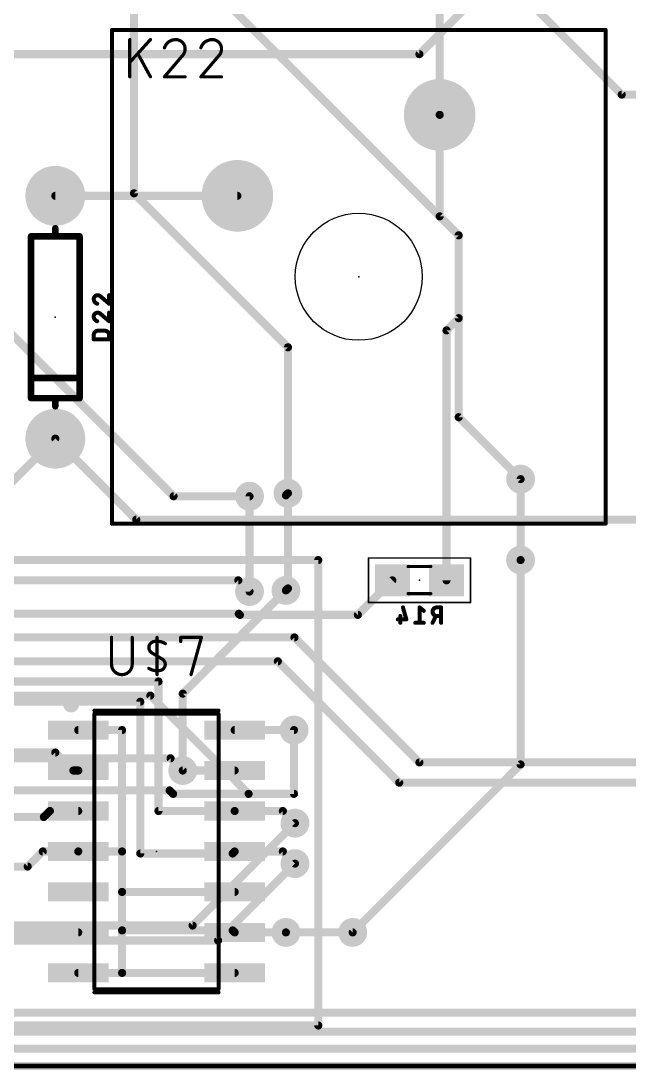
# Model space of a CAD drawing. Extents: x -145 to 0, y -20 to 96.
# Drawn here: x -60.77 to -41.68, y -0.13 to 32.79 of the extents above; entities that cross this region are included whole.
import ezdxf

# ---------------------------------------------------------------- set-up
doc = ezdxf.new("R2010")
doc.units = 0
for name, color, linetype in [('1', 12, 'CONTINUOUS'), ('16', 132, 'CONTINUOUS'), ('17', 110, 'CONTINUOUS'), ('18', 110, 'CONTINUOUS'), ('20', 31, 'CONTINUOUS'), ('21', 41, 'CONTINUOUS'), ('23', 53, 'CONTINUOUS'), ('24', 53, 'CONTINUOUS'), ('25', 253, 'CONTINUOUS'), ('26', 253, 'CONTINUOUS'), ('40', 132, 'CONTINUOUS'), ('51', 253, 'CONTINUOUS'), ('52', 253, 'CONTINUOUS')]:
    doc.layers.add(name, color=color, linetype=linetype)

# ---------------------------------------------------------------- blocks, each defined once
blk = doc.blocks.new('ROUNDP')
at = {"const_width": 0.5}
blk.add_lwpolyline([(0, -0.25, 1), (0, 0.25, 1), (0, -0.25)], format="xyb", dxfattribs=at)
blk = doc.blocks.new('RECT')
blk.add_solid([(-0.5, -0.5), (0.5, -0.5), (-0.5, 0.5), (0.5, 0.5)])
blk = doc.blocks.new('ROUNDV')
at = {"const_width": 0.5}
blk.add_lwpolyline([(0, -0.25, 1), (0, 0.25, 1), (0, -0.25)], format="xyb", dxfattribs=at)

msp = doc.modelspace()

# ---------------------------------------------------------------- linework, layer by layer
at = {"layer": '1', "const_width": 0.254}
for points in [[(-57.2199, 83.8137), (-57.2199, 27.3836)], [(-47.625, 41.9188), (-47.625, 29.845)], [(-56.1123, 35.1485), (-47.0281, 26.0644)], [(-55.9776, 17.8776), (-65.405, 27.305)], [(-52.3875, 22.5512), (-57.2199, 27.3836)], [(-47.0281, 26.0644), (-47.0281, 20.3581)], [(-52.3875, 17.9705), (-52.3875, 22.5512)], [(-47.0281, 20.3581), (-45.085, 18.415)], [(-61.341, 18.034), (-59.69, 19.685)], [(-59.69, 19.685), (-57.15, 17.145)], [(-53.594, 17.8776), (-55.9776, 17.8776)], [(-57.15, 17.145), (-40.64, 17.145)], [(-51.435, 15.875), (-96.0658, 15.875)], [(-51.435, 1.27), (-51.435, 15.875)], [(-45.085, 15.875), (-45.085, 9.4615)], [(-86.4963, 15.24), (-53.9456, 15.24)], [(-53.9456, 15.24), (-53.594, 14.8884)], [(-55.6895, 11.684), (-52.451, 14.9225)], [(-56.4515, 12.065), (-63.881, 12.065)], [(-56.4515, 8.001), (-56.4515, 12.065)], [(-63.5, 11.43), (-57.023, 11.43)], [(-57.023, 11.43), (-57.023, 6.6675)], [(-55.6895, 9.271), (-55.6895, 11.684)], [(-57.5945, 10.541), (-58.9704, 10.541)], [(-57.5945, 6.731), (-57.5945, 10.541)], [(-52.197, 10.541), (-54.0596, 10.541)], [(-62.865, 9.836), (-59.69, 9.836)], [(-59.125, 9.271), (-59.69, 9.836)], [(-45.085, 9.4615), (-50.3555, 4.191)], [(-59.125, 9.271), (-58.9704, 9.271)], [(-55.6895, 9.271), (-54.0596, 9.271)], [(-60.0499, 7.8105), (-62.4905, 7.8105)], [(-59.8594, 8.001), (-60.0499, 7.8105)], [(-59.8594, 8.001), (-58.9704, 8.001)], [(-54.0596, 8.001), (-56.4515, 8.001)], [(-52.5486, 8.001), (-54.0596, 8.001)], [(-52.1676, 7.62), (-52.5486, 8.001)], [(-60.5574, 6.2577), (-60.0841, 6.731)], [(-60.0841, 6.731), (-58.9704, 6.731)], [(-58.9704, 6.731), (-57.5945, 6.731)], [(-57.5945, 6.731), (-57.5945, 5.461)], [(-57.023, 6.6675), (-54.1231, 6.6675)], [(-54.1231, 6.6675), (-54.0596, 6.731)], [(-52.5486, 6.731), (-54.0596, 6.731)], [(-52.1676, 6.35), (-52.5486, 6.731)], [(-64.2623, 6.2577), (-60.5574, 6.2577)], [(-57.5945, 5.461), (-57.5945, 4.2545)], [(-54.0596, 5.461), (-57.5945, 5.461)], [(-58.9704, 4.191), (-61.2775, 4.191)], [(-57.5945, 4.2545), (-57.5945, 2.921)], [(-54.1231, 4.2545), (-57.5945, 4.2545)], [(-54.0596, 4.191), (-54.1231, 4.2545)], [(-52.451, 4.191), (-54.0596, 4.191)], [(-57.5945, 2.921), (-58.9704, 2.921)], [(-54.0596, 2.921), (-57.5945, 2.921)], [(-61.2775, 1.27), (-51.435, 1.27)], [(-82.55, 0), (0, 0)]]:
    msp.add_lwpolyline(points, dxfattribs=at)
at = {"layer": '1', "const_width": 0.127}
for points in [[(-47.6885, 29.845, 1), (-47.5615, 29.845)], [(-57.1749, 27.4285, 1), (-57.2648, 27.3387)], [(-57.2833, 27.3836, 1), (-57.1564, 27.3836)], [(-46.9646, 26.0644, 1), (-47.0916, 26.0644)], [(-47.073, 26.0194, 1), (-46.9832, 26.1093)], [(-52.324, 22.5512, 1), (-52.451, 22.5512)], [(-52.4324, 22.5063, 1), (-52.3426, 22.5962)], [(-46.9832, 20.403, 1), (-47.073, 20.3132)], [(-47.0916, 20.3581, 1), (-46.9646, 20.3581)], [(-59.6451, 19.7299, 1), (-59.7349, 19.6401)], [(-59.6451, 19.6401, 1), (-59.7349, 19.7299)], [(-45.1299, 18.3701, 1), (-45.0401, 18.4599)], [(-55.9776, 17.9411, 1), (-55.9776, 17.8141)], [(-56.0225, 17.8327, 1), (-55.9327, 17.9225)], [(-53.594, 17.8141, 1), (-53.594, 17.9411)], [(-52.451, 17.9705, 1), (-52.324, 17.9705)], [(-57.15, 17.2085, 1), (-57.15, 17.0815)], [(-57.1949, 17.1001, 1), (-57.1051, 17.1899)], [(-51.3715, 15.875, 1), (-51.4985, 15.875)], [(-51.435, 15.8115, 1), (-51.435, 15.9385)], [(-45.0215, 15.875, 1), (-45.1485, 15.875)], [(-53.9007, 15.2849, 1), (-53.9905, 15.1951)], [(-53.9456, 15.1765, 1), (-53.9456, 15.3035)], [(-53.6389, 14.8435, 1), (-53.5491, 14.9333)], [(-52.4061, 14.8776, 1), (-52.4959, 14.9674)], [(-56.388, 12.065, 1), (-56.515, 12.065)], [(-56.4515, 12.0015, 1), (-56.4515, 12.1285)], [(-56.9595, 11.43, 1), (-57.0865, 11.43)], [(-57.023, 11.3665, 1), (-57.023, 11.4935)], [(-55.626, 11.684, 1), (-55.753, 11.684)], [(-55.7344, 11.7289, 1), (-55.6446, 11.6391)], [(-58.9704, 10.6045, 1), (-58.9704, 10.4775)], [(-57.531, 10.541, 1), (-57.658, 10.541)], [(-57.5945, 10.4775, 1), (-57.5945, 10.6045)], [(-54.0596, 10.6045, 1), (-54.0596, 10.4775)], [(-52.197, 10.4775, 1), (-52.197, 10.6045)], [(-59.6451, 9.8809, 1), (-59.7349, 9.7911)], [(-59.69, 9.7725, 1), (-59.69, 9.8995)], [(-45.0401, 9.4166, 1), (-45.1299, 9.5064)], [(-59.125, 9.3345, 1), (-59.125, 9.2075)], [(-59.1699, 9.2261, 1), (-59.0801, 9.3159)], [(-58.9704, 9.2075, 1), (-58.9704, 9.3345)], [(-55.6895, 9.3345, 1), (-55.6895, 9.2075)], [(-55.753, 9.271, 1), (-55.626, 9.271)], [(-54.0596, 9.2075, 1), (-54.0596, 9.3345)], [(-45.1485, 9.4615, 1), (-45.0215, 9.4615)], [(-60.0948, 7.8554, 1), (-60.005, 7.7656)], [(-60.0499, 7.747, 1), (-60.0499, 7.874)], [(-59.8594, 8.0645, 1), (-59.8594, 7.9375)], [(-59.8145, 7.9561, 1), (-59.9043, 8.0459)], [(-58.9704, 7.9375, 1), (-58.9704, 8.0645)], [(-56.4515, 8.0645, 1), (-56.4515, 7.9375)], [(-56.515, 8.001, 1), (-56.388, 8.001)], [(-54.0596, 8.0645, 1), (-54.0596, 7.9375)], [(-54.0596, 7.9375, 1), (-54.0596, 8.0645)], [(-52.5037, 8.0459, 1), (-52.5935, 7.9561)], [(-52.5486, 7.9375, 1), (-52.5486, 8.0645)], [(-52.2125, 7.5751, 1), (-52.1227, 7.6649)], [(-60.0841, 6.7945, 1), (-60.0841, 6.6675)], [(-60.0392, 6.6861, 1), (-60.129, 6.7759)], [(-58.9704, 6.7945, 1), (-58.9704, 6.6675)], [(-58.9704, 6.6675, 1), (-58.9704, 6.7945)], [(-57.531, 6.731, 1), (-57.658, 6.731)], [(-57.658, 6.731, 1), (-57.531, 6.731)], [(-57.5945, 6.6675, 1), (-57.5945, 6.7945)], [(-57.023, 6.731, 1), (-57.023, 6.604)], [(-57.0865, 6.6675, 1), (-56.9595, 6.6675)], [(-54.168, 6.7124, 1), (-54.0782, 6.6226)], [(-54.0596, 6.7945, 1), (-54.0596, 6.6675)], [(-54.1231, 6.604, 1), (-54.1231, 6.731)], [(-54.0147, 6.6861, 1), (-54.1045, 6.7759)], [(-52.5037, 6.7759, 1), (-52.5935, 6.6861)], [(-52.5486, 6.6675, 1), (-52.5486, 6.7945)], [(-60.6023, 6.3026, 1), (-60.5125, 6.2128)], [(-60.5574, 6.1942, 1), (-60.5574, 6.3212)], [(-52.2125, 6.3051, 1), (-52.1227, 6.3949)], [(-57.531, 5.461, 1), (-57.658, 5.461)], [(-57.5945, 5.5245, 1), (-57.5945, 5.3975)], [(-57.658, 5.461, 1), (-57.531, 5.461)], [(-54.0596, 5.3975, 1), (-54.0596, 5.5245)], [(-58.9704, 4.1275, 1), (-58.9704, 4.2545)], [(-57.531, 4.2545, 1), (-57.658, 4.2545)], [(-57.5945, 4.318, 1), (-57.5945, 4.191)], [(-57.658, 4.2545, 1), (-57.531, 4.2545)], [(-54.0782, 4.2994, 1), (-54.168, 4.2096)], [(-54.1231, 4.191, 1), (-54.1231, 4.318)], [(-54.0596, 4.2545, 1), (-54.0596, 4.1275)], [(-54.1045, 4.1461, 1), (-54.0147, 4.2359)], [(-52.451, 4.1275, 1), (-52.451, 4.2545)], [(-50.4004, 4.2359, 1), (-50.3106, 4.1461)], [(-58.9704, 2.9845, 1), (-58.9704, 2.8575)], [(-57.5945, 2.9845, 1), (-57.5945, 2.8575)], [(-57.658, 2.921, 1), (-57.531, 2.921)], [(-57.5945, 2.8575, 1), (-57.5945, 2.9845)], [(-54.0596, 2.8575, 1), (-54.0596, 2.9845)], [(-51.4985, 1.27, 1), (-51.3715, 1.27)], [(-51.435, 1.2065, 1), (-51.435, 1.3335)]]:
    msp.add_lwpolyline(points, format="xyb", dxfattribs=at)
at = {"layer": '16', "const_width": 0.254}
for points in [[(-48.26, 31.75), (-45.72, 34.29)], [(-45.72, 34.29), (-41.91, 30.48)], [(-64.77, 31.75), (-48.26, 31.75)], [(-41.91, 30.48), (-27.94, 30.48)], [(-47.625, 29.845), (-47.625, 26.6613)], [(-59.69, 27.305), (-53.975, 27.305)], [(-47.625, 26.6613), (-47.0281, 26.0644)], [(-47.0281, 26.0644), (-47.0281, 23.4657)], [(-47.0281, 23.4657), (-47.41, 23.0838)], [(-47.41, 23.0838), (-47.41, 15.24)], [(-45.085, 18.415), (-45.085, 15.875)], [(-53.594, 14.8884), (-53.594, 17.8776)], [(-52.451, 17.907), (-52.3875, 17.9705)], [(-52.3875, 17.9705), (-52.3875, 14.986)], [(-50.1942, 14.1558), (-49.11, 15.24)], [(-52.451, 14.9225), (-52.3875, 14.986)], [(-63.2652, 14.1899), (-53.9316, 14.1899)], [(-53.9316, 14.1899), (-53.8975, 14.1558)], [(-53.8975, 14.1558), (-50.1942, 14.1558)], [(-64.0213, 13.4487), (-52.1837, 13.4487)], [(-52.1837, 13.4487), (-48.26, 9.525)], [(-64.77, 12.7), (-52.705, 12.7)], [(-52.705, 12.7), (-48.895, 8.89)], [(-56.7076, 11.6226), (-65.3694, 11.6226)], [(-53.6234, 8.5384), (-56.7076, 11.6226)], [(-52.197, 10.541), (-52.197, 8.5384)], [(-65.3694, 9.6547), (-56.0732, 9.6547)], [(-56.0732, 9.6547), (-55.6895, 9.271)], [(-48.26, 9.525), (-29.845, 9.525)], [(-48.895, 8.89), (-11.01, 8.89)], [(-61.341, 8.646), (-56.1006, 8.646)], [(-56.1006, 8.646), (-55.993, 8.5384)], [(-55.993, 8.5384), (-53.6234, 8.5384)], [(-52.197, 8.5384), (-53.6234, 8.5384)], [(-55.3807, 4.4069), (-52.1676, 7.62)], [(-54.5806, 3.937), (-52.1676, 6.35)], [(-79.9719, 4.4069), (-55.3807, 4.4069)], [(-50.3555, 4.191), (-52.451, 4.191)], [(-80.3275, 3.937), (-54.5806, 3.937)], [(-62.0014, 1.6764), (-1.9939, 1.6764)], [(-62.1257, 1.0795), (-1.3335, 1.0795)], [(-62.1671, 0.5461), (-0.635, 0.5461)], [(-82.55, 0), (0, 0)]]:
    msp.add_lwpolyline(points, dxfattribs=at)
at = {"layer": '16', "const_width": 0.127}
for points in [[(-48.3049, 31.7949, 1), (-48.2151, 31.7051)], [(-48.26, 31.6865, 1), (-48.26, 31.8135)], [(-41.91, 30.5435, 1), (-41.91, 30.4165)], [(-41.9549, 30.4351, 1), (-41.8651, 30.5249)], [(-47.5615, 29.845, 1), (-47.6885, 29.845)], [(-59.69, 27.3685, 1), (-59.69, 27.2415)], [(-53.975, 27.2415, 1), (-53.975, 27.3685)], [(-47.5801, 26.7062, 1), (-47.6699, 26.6163)], [(-47.6885, 26.6613, 1), (-47.5615, 26.6613)], [(-46.9646, 26.0644, 1), (-47.0916, 26.0644)], [(-47.073, 26.0194, 1), (-46.9832, 26.1093)], [(-47.0916, 23.4657, 1), (-46.9646, 23.4657)], [(-46.9832, 23.4207, 1), (-47.073, 23.5106)], [(-47.3465, 23.0838, 1), (-47.4735, 23.0838)], [(-47.4549, 23.1287, 1), (-47.3651, 23.0388)], [(-45.0215, 18.415, 1), (-45.1485, 18.415)], [(-53.5305, 17.8776, 1), (-53.6575, 17.8776)], [(-52.4959, 17.9519, 1), (-52.4061, 17.8621)], [(-52.324, 17.9705, 1), (-52.451, 17.9705)], [(-52.3426, 17.9256, 1), (-52.4324, 18.0154)], [(-45.1485, 15.875, 1), (-45.0215, 15.875)], [(-49.0651, 15.1951, 1), (-49.1549, 15.2849)], [(-47.4735, 15.24, 1), (-47.3465, 15.24)], [(-53.6575, 14.8884, 1), (-53.5305, 14.8884)], [(-52.4959, 14.9674, 1), (-52.4061, 14.8776)], [(-52.451, 14.986, 1), (-52.324, 14.986)], [(-52.3426, 14.9411, 1), (-52.4324, 15.0309)], [(-53.8867, 14.2348, 1), (-53.9765, 14.145)], [(-53.8975, 14.2193, 1), (-53.8975, 14.0923)], [(-53.9424, 14.1109, 1), (-53.8526, 14.2007)], [(-53.9316, 14.1264, 1), (-53.9316, 14.2534)], [(-50.2391, 14.2007, 1), (-50.1493, 14.1109)], [(-50.1942, 14.0923, 1), (-50.1942, 14.2193)], [(-52.1388, 13.4936, 1), (-52.2286, 13.4038)], [(-52.1837, 13.3852, 1), (-52.1837, 13.5122)], [(-52.6601, 12.7449, 1), (-52.7499, 12.6551)], [(-52.705, 12.6365, 1), (-52.705, 12.7635)], [(-56.6627, 11.6675, 1), (-56.7525, 11.5777)], [(-56.7076, 11.5591, 1), (-56.7076, 11.6861)], [(-52.1335, 10.541, 1), (-52.2605, 10.541)], [(-56.0283, 9.6996, 1), (-56.1181, 9.6098)], [(-56.0732, 9.5912, 1), (-56.0732, 9.7182)], [(-48.26, 9.5885, 1), (-48.26, 9.4615)], [(-48.3049, 9.4801, 1), (-48.2151, 9.5699)], [(-55.7344, 9.2261, 1), (-55.6446, 9.3159)], [(-48.895, 8.9535, 1), (-48.895, 8.8265)], [(-48.9399, 8.8451, 1), (-48.8501, 8.9349)], [(-56.0557, 8.6909, 1), (-56.1455, 8.6011)], [(-56.1006, 8.5825, 1), (-56.1006, 8.7095)], [(-55.993, 8.6019, 1), (-55.993, 8.4749)], [(-56.0379, 8.4935, 1), (-55.9481, 8.5833)], [(-53.6234, 8.6019, 1), (-53.6234, 8.4749)], [(-53.6683, 8.4935, 1), (-53.5785, 8.5833)], [(-53.6234, 8.4749, 1), (-53.6234, 8.6019)], [(-52.2605, 8.5384, 1), (-52.1335, 8.5384)], [(-52.197, 8.4749, 1), (-52.197, 8.6019)], [(-52.1227, 7.5751, 1), (-52.2125, 7.6649)], [(-52.1227, 6.3051, 1), (-52.2125, 6.3949)], [(-55.4256, 4.4518, 1), (-55.3358, 4.362)], [(-55.3807, 4.3434, 1), (-55.3807, 4.4704)], [(-52.451, 4.2545, 1), (-52.451, 4.1275)], [(-50.3555, 4.1275, 1), (-50.3555, 4.2545)], [(-54.6255, 3.9819, 1), (-54.5357, 3.8921)], [(-54.5806, 3.8735, 1), (-54.5806, 4.0005)]]:
    msp.add_lwpolyline(points, format="xyb", dxfattribs=at)
at = {"layer": '20'}
msp.add_circle((-50.165, 24.765), 1.9939, dxfattribs=at)
at = {"layer": '21'}
for points, const_width in [([(-59.69, 26.035), (-59.69, 26.289)], 0.2032), ([(-60.452, 20.955), (-60.452, 26.035)], 0.2032), ([(-60.452, 26.035), (-59.69, 26.035)], 0.2032), ([(-59.69, 26.035), (-58.928, 26.035)], 0.2032), ([(-58.928, 26.035), (-58.928, 20.955)], 0.2032), ([(-59.055, 21.59), (-60.325, 21.59)], 0.2032), ([(-59.69, 20.955), (-60.452, 20.955)], 0.2032), ([(-58.928, 20.955), (-59.69, 20.955)], 0.2032), ([(-59.69, 20.955), (-59.69, 20.701)], 0.2032), ([(-58.465, 11.1546), (-54.565, 11.1546)], 0.12), ([(-58.465, 2.3074), (-54.565, 2.3074)], 0.12), ([(0, 0), (-82.55, 0)], 0.1524)]:
    msp.add_lwpolyline(points, dxfattribs=dict(at, const_width=const_width))
for points, const_width in [([(-59.6392, 26.289, 1), (-59.7408, 26.289)], 0.1016), ([(-60.4012, 26.035, 1), (-60.5028, 26.035)], 0.1016), ([(-60.452, 26.0858, 1), (-60.452, 25.9842)], 0.1016), ([(-59.69, 26.0858, 1), (-59.69, 25.9842)], 0.1016), ([(-59.7408, 26.035, 1), (-59.6392, 26.035)], 0.1016), ([(-59.69, 25.9842, 1), (-59.69, 26.0858)], 0.1016), ([(-58.8772, 26.035, 1), (-58.9788, 26.035)], 0.1016), ([(-58.928, 25.9842, 1), (-58.928, 26.0858)], 0.1016), ([(-60.325, 21.6408, 1), (-60.325, 21.5392)], 0.1016), ([(-59.055, 21.5392, 1), (-59.055, 21.6408)], 0.1016), ([(-60.452, 21.0058, 1), (-60.452, 20.9042)], 0.1016), ([(-60.5028, 20.955, 1), (-60.4012, 20.955)], 0.1016), ([(-59.69, 21.0058, 1), (-59.69, 20.9042)], 0.1016), ([(-59.6392, 20.955, 1), (-59.7408, 20.955)], 0.1016), ([(-59.7408, 20.701, 1), (-59.6392, 20.701)], 0.1016), ([(-59.69, 20.9042, 1), (-59.69, 21.0058)], 0.1016), ([(-58.9788, 20.955, 1), (-58.8772, 20.955)], 0.1016), ([(-58.928, 20.9042, 1), (-58.928, 21.0058)], 0.1016), ([(-59.193, 11.2196, 1), (-59.193, 11.4696, 1), (-59.193, 11.2196)], 0.25), ([(-58.465, 11.1846, 1), (-58.465, 11.1246)], 0.06), ([(-54.565, 11.1246, 1), (-54.565, 11.1846)], 0.06), ([(-58.465, 2.3374, 1), (-58.465, 2.2774)], 0.06), ([(-54.565, 2.2774, 1), (-54.565, 2.3374)], 0.06)]:
    msp.add_lwpolyline(points, format="xyb", dxfattribs=dict(at, const_width=const_width))
at = {"layer": '23'}
for p in [(-50.165, 24.765), (-59.69, 23.495), (-56.515, 6.731)]:
    msp.add_point(p, dxfattribs=at)
at = {"layer": '24'}
msp.add_point((-48.26, 15.24), dxfattribs=at)
at = {"layer": '25'}
for points, const_width in [([(-57.3532, 31.0388), (-57.3532, 32.2072)], 0.1016), ([(-56.7041, 32.2072), (-57.3532, 31.4932)], 0.1016), ([(-56.7041, 31.0388), (-57.0936, 31.7528)], 0.1016), ([(-55.7135, 31.6879), (-56.2652, 31.0388)], 0.1016), ([(-54.5705, 31.6879), (-55.1222, 31.0388)], 0.1016), ([(-56.2652, 31.0388), (-55.6161, 31.0388)], 0.1016), ([(-55.1222, 31.0388), (-54.4731, 31.0388)], 0.1016), ([(-58.269, 24.1466), (-58.0009, 23.9187)], 0.127), ([(-58.0009, 23.9187), (-58.0009, 24.1868)], 0.127), ([(-58.0009, 23.3701), (-58.0009, 23.6382)], 0.127), ([(-58.269, 23.598), (-58.0009, 23.3701)], 0.127), ([(-58.3494, 23.0713), (-58.135, 23.0713)], 0.127), ([(-58.4835, 22.8032), (-58.4835, 22.9372)], 0.127), ([(-58.0009, 22.8032), (-58.4835, 22.8032)], 0.127), ([(-58.0009, 22.9372), (-58.0009, 22.8032)], 0.127), ([(-57.9254, 13.4488), (-57.9254, 12.605)], 0.1016), ([(-57.2763, 12.605), (-57.2763, 13.4488)], 0.1016), ([(-56.496, 12.2804), (-56.496, 13.4488)], 0.1016), ([(-55.7537, 13.319), (-55.7537, 13.4488)], 0.1016), ([(-55.7537, 13.4488), (-55.1046, 13.4488)], 0.1016), ([(-55.1046, 13.4488), (-55.4292, 12.2804)], 0.1016), ([(-56.496, 12.8646), (-56.6582, 12.962)], 0.1016), ([(-56.496, 12.8646), (-56.3337, 12.7672)], 0.1016)]:
    msp.add_lwpolyline(points, dxfattribs=dict(at, const_width=const_width))
for points, const_width in [([(-57.3278, 32.2072, 1), (-57.3786, 32.2072)], 0.0508), ([(-56.6853, 32.1901, 1), (-56.7229, 32.2243)], 0.0508), ([(-55.9082, 32.2072, 0.3252), (-56.2652, 31.9476)], 0.1016), ([(-56.2894, 31.9554, 1), (-56.2411, 31.9397)], 0.0508), ([(-55.6161, 31.9151, 0.4142), (-55.9082, 32.2072)], 0.1016), ([(-55.9082, 32.2326, 1), (-55.9082, 32.1818)], 0.0508), ([(-55.9082, 32.1818, 1), (-55.9082, 32.2326)], 0.0508), ([(-55.7135, 31.6879, 0.2053), (-55.6161, 31.9151)], 0.1016), ([(-55.5907, 31.9151, 1), (-55.6415, 31.9151)], 0.0508), ([(-55.6415, 31.9151, 1), (-55.5907, 31.9151)], 0.0508), ([(-54.7652, 32.2072, 0.3252), (-55.1222, 31.9476)], 0.1016), ([(-55.1464, 31.9554, 1), (-55.0981, 31.9397)], 0.0508), ([(-54.4731, 31.9151, 0.4142), (-54.7652, 32.2072)], 0.1016), ([(-54.7652, 32.2326, 1), (-54.7652, 32.1818)], 0.0508), ([(-54.7652, 32.1818, 1), (-54.7652, 32.2326)], 0.0508), ([(-54.5705, 31.6879, 0.2053), (-54.4731, 31.9151)], 0.1016), ([(-54.4477, 31.9151, 1), (-54.4985, 31.9151)], 0.0508), ([(-54.4985, 31.9151, 1), (-54.4477, 31.9151)], 0.0508), ([(-57.0713, 31.765, 1), (-57.1159, 31.7407)], 0.0508), ([(-55.731, 31.7063, 1), (-55.696, 31.6695)], 0.0508), ([(-55.6941, 31.6715, 1), (-55.7328, 31.7044)], 0.0508), ([(-54.588, 31.7063, 1), (-54.553, 31.6695)], 0.0508), ([(-54.5511, 31.6715, 1), (-54.5899, 31.7044)], 0.0508), ([(-57.372, 31.5103, 1), (-57.3344, 31.4761)], 0.0508), ([(-57.3786, 31.0388, 1), (-57.3278, 31.0388)], 0.0508), ([(-56.7264, 31.0266, 1), (-56.6818, 31.051)], 0.0508), ([(-56.2846, 31.0553, 1), (-56.2459, 31.0223)], 0.0508), ([(-56.2652, 31.0642, 1), (-56.2652, 31.0134)], 0.0508), ([(-55.6161, 31.0134, 1), (-55.6161, 31.0642)], 0.0508), ([(-55.1416, 31.0553, 1), (-55.1029, 31.0223)], 0.0508), ([(-55.1222, 31.0642, 1), (-55.1222, 31.0134)], 0.0508), ([(-54.4731, 31.0134, 1), (-54.4731, 31.0642)], 0.0508), ([(-58.3628, 24.1868, 0.4142), (-58.4835, 24.0662)], 0.127), ([(-58.4835, 24.0662, 0.3252), (-58.3763, 23.9187)], 0.127), ([(-58.4518, 24.0662, 1), (-58.5152, 24.0662)], 0.0635), ([(-58.5152, 24.0662, 1), (-58.4518, 24.0662)], 0.0635), ([(-58.269, 24.1466, 0.2053), (-58.3628, 24.1868)], 0.127), ([(-58.3628, 24.2186, 1), (-58.3628, 24.1551)], 0.0635), ([(-58.3628, 24.1551, 1), (-58.3628, 24.2186)], 0.0635), ([(-58.2484, 24.1708, 1), (-58.2896, 24.1224)], 0.0635), ([(-58.292, 24.1247, 1), (-58.246, 24.1685)], 0.0635), ([(-57.9691, 24.1868, 1), (-58.0327, 24.1868)], 0.0635), ([(-58.3628, 23.6382, 0.4142), (-58.4835, 23.5175)], 0.127), ([(-58.269, 23.598, 0.2053), (-58.3628, 23.6382)], 0.127), ([(-58.3628, 23.6699, 1), (-58.3628, 23.6065)], 0.0635), ([(-58.386, 23.8885, 1), (-58.3665, 23.9489)], 0.0635), ([(-58.3628, 23.6065, 1), (-58.3628, 23.67)], 0.0635), ([(-58.0327, 23.9187, 1), (-57.9691, 23.9187)], 0.0635), ([(-57.9691, 23.6382, 1), (-58.0327, 23.6382)], 0.0635), ([(-58.0215, 23.8945, 1), (-57.9803, 23.9429)], 0.0635), ([(-58.4835, 23.5175, 0.3252), (-58.3763, 23.3701)], 0.127), ([(-58.4518, 23.5175, 1), (-58.5152, 23.5176)], 0.0635), ([(-58.5152, 23.5176, 1), (-58.4518, 23.5175)], 0.0635), ([(-58.386, 23.3399, 1), (-58.3665, 23.4003)], 0.0635), ([(-58.2484, 23.6222, 1), (-58.2896, 23.5738)], 0.0635), ([(-58.292, 23.5761, 1), (-58.246, 23.6199)], 0.0635), ([(-58.0327, 23.3701, 1), (-57.9691, 23.3701)], 0.0635), ([(-58.0215, 23.3459, 1), (-57.9803, 23.3943)], 0.0635), ([(-58.3494, 23.0713, 0.4142), (-58.4835, 22.9372)], 0.127), ([(-58.3494, 23.103, 1), (-58.3494, 23.0395)], 0.0635), ([(-58.3494, 23.0395, 1), (-58.3494, 23.103)], 0.0635), ([(-58.0009, 22.9372, 0.4142), (-58.135, 23.0713)], 0.127), ([(-58.135, 23.103, 1), (-58.135, 23.0395)], 0.0635), ([(-58.135, 23.0395, 1), (-58.135, 23.103)], 0.0635), ([(-58.4517, 22.9372, 1), (-58.5153, 22.9372)], 0.0635), ([(-58.5153, 22.9372, 1), (-58.4517, 22.9372)], 0.0635), ([(-58.5153, 22.8032, 1), (-58.4517, 22.8032)], 0.0635), ([(-58.4835, 22.8349, 1), (-58.4835, 22.7714)], 0.0635), ([(-57.9691, 22.9372, 1), (-58.0327, 22.9372)], 0.0635), ([(-58.0327, 22.8032, 1), (-57.9691, 22.8032)], 0.0635), ([(-58.0326, 22.9372, 1), (-57.9691, 22.9372)], 0.0635), ([(-58.0009, 22.7714, 1), (-58.0009, 22.8349)], 0.0635), ([(-57.9, 13.4488, 1), (-57.9508, 13.4488)], 0.0508), ([(-57.2509, 13.4488, 1), (-57.3017, 13.4488)], 0.0508), ([(-56.4706, 13.4488, 1), (-56.5213, 13.4488)], 0.0508), ([(-55.7283, 13.4488, 1), (-55.7791, 13.4488)], 0.0508), ([(-55.7537, 13.4742, 1), (-55.7537, 13.4234)], 0.0508), ([(-55.0801, 13.442, 1), (-55.1291, 13.4556)], 0.0508), ([(-55.1046, 13.4234, 1), (-55.1046, 13.4742)], 0.0508), ([(-56.5933, 13.319, 0.6917), (-56.6582, 12.962)], 0.1016), ([(-56.5979, 13.344, 1), (-56.5888, 13.294)], 0.0508), ([(-56.2363, 13.2541, 0.1823), (-56.5933, 13.319)], 0.1016), ([(-56.5888, 13.294, 1), (-56.5979, 13.344)], 0.0508), ([(-56.2494, 13.2323, 1), (-56.2232, 13.2758)], 0.0508), ([(-55.7791, 13.319, 1), (-55.7283, 13.319)], 0.0508), ([(-56.6452, 12.9837, 1), (-56.6713, 12.9402)], 0.0508), ([(-56.6713, 12.9402, 1), (-56.6452, 12.9837)], 0.0508), ([(-56.4829, 12.8864, 1), (-56.509, 12.8428)], 0.0508), ([(-56.509, 12.8428, 1), (-56.4829, 12.8864)], 0.0508), ([(-57.9254, 12.605, 1), (-57.2763, 12.605)], 0.1016), ([(-57.9, 12.605, 1), (-57.9508, 12.605)], 0.0508), ([(-57.9508, 12.605, 1), (-57.9, 12.605)], 0.0508), ([(-57.2509, 12.605, 1), (-57.3017, 12.605)], 0.0508), ([(-57.3017, 12.605, 1), (-57.2509, 12.605)], 0.0508), ([(-56.7556, 12.4751, 0.1823), (-56.3986, 12.4102)], 0.1016), ([(-56.7425, 12.4969, 1), (-56.7687, 12.4534)], 0.0508), ([(-56.3986, 12.4102, 0.6917), (-56.3337, 12.7672)], 0.1016), ([(-56.3206, 12.789, 1), (-56.3467, 12.7455)], 0.0508), ([(-56.3467, 12.7455, 1), (-56.3206, 12.789)], 0.0508), ([(-56.5213, 12.2804, 1), (-56.4706, 12.2804)], 0.0508), ([(-56.4031, 12.4352, 1), (-56.394, 12.3852)], 0.0508), ([(-56.394, 12.3852, 1), (-56.4031, 12.4352)], 0.0508), ([(-55.4536, 12.2872, 1), (-55.4047, 12.2736)], 0.0508)]:
    msp.add_lwpolyline(points, format="xyb", dxfattribs=dict(at, const_width=const_width))
at = {"layer": '26', "const_width": 0.127}
for points in [[(-48.8591, 14.121), (-48.8591, 13.9065)], [(-48.7786, 14.3891), (-48.6714, 14.0137)], [(-48.1228, 14.2819), (-48.2568, 14.3891)], [(-48.2568, 14.3891), (-48.2568, 13.9065)], [(-47.8486, 13.9065), (-47.7414, 14.121)], [(-47.5805, 14.3891), (-47.7146, 14.3891)], [(-47.7146, 14.121), (-47.5805, 14.121)], [(-47.5805, 13.9065), (-47.5805, 14.3891)], [(-48.6714, 14.0137), (-48.9395, 14.0137)], [(-48.1228, 13.9065), (-48.3909, 13.9065)]]:
    msp.add_lwpolyline(points, dxfattribs=at)
at = {"layer": '26'}
for points, const_width in [([(-48.8273, 14.121, 1), (-48.8908, 14.121)], 0.0635), ([(-48.7481, 14.3978, 1), (-48.8092, 14.3804)], 0.0635), ([(-48.237, 14.4139, 1), (-48.2767, 14.3643)], 0.0635), ([(-48.2251, 14.3891, 1), (-48.2886, 14.3891)], 0.0635), ([(-48.1426, 14.2571, 1), (-48.1029, 14.3066)], 0.0635), ([(-47.7146, 14.3891, 1), (-47.7146, 14.121)], 0.127), ([(-47.713, 14.1068, 1), (-47.7698, 14.1352)], 0.0635), ([(-47.7146, 14.4209, 1), (-47.7146, 14.3574)], 0.0635), ([(-47.7146, 14.1527, 1), (-47.7146, 14.0892)], 0.0635), ([(-47.7146, 14.3574, 1), (-47.7146, 14.4209)], 0.0635), ([(-47.7146, 14.0892, 1), (-47.7146, 14.1527)], 0.0635), ([(-47.5487, 14.3891, 1), (-47.6122, 14.3891)], 0.0635), ([(-47.5805, 14.3574, 1), (-47.5805, 14.4209)], 0.0635), ([(-47.5805, 14.0892, 1), (-47.5805, 14.1527)], 0.0635), ([(-48.9395, 14.0455, 1), (-48.9395, 13.982)], 0.0635), ([(-48.8908, 13.9065, 1), (-48.8273, 13.9065)], 0.0635), ([(-48.7019, 14.005, 1), (-48.6409, 14.0225)], 0.0635), ([(-48.6714, 13.982, 1), (-48.6714, 14.0455)], 0.0635), ([(-48.3909, 13.9383, 1), (-48.3909, 13.8748)], 0.0635), ([(-48.2886, 13.9065, 1), (-48.2251, 13.9065)], 0.0635), ([(-48.1228, 13.8748, 1), (-48.1228, 13.9383)], 0.0635), ([(-47.877, 13.9207, 1), (-47.8202, 13.8923)], 0.0635), ([(-47.6122, 13.9065, 1), (-47.5487, 13.9065)], 0.0635)]:
    msp.add_lwpolyline(points, format="xyb", dxfattribs=dict(at, const_width=const_width))
at = {"layer": '40', "const_width": 0.0508}
for points in [[(-46.66, 15.94), (-49.86, 15.94)], [(-49.86, 15.94), (-49.86, 14.54)], [(-46.66, 14.54), (-46.66, 15.94)], [(-49.86, 14.54), (-46.66, 14.54)]]:
    msp.add_lwpolyline(points, dxfattribs=at)
at = {"layer": '40', "const_width": 0.0254}
for points in [[(-49.86, 15.9527, 1), (-49.86, 15.9273)], [(-49.8473, 15.94, 1), (-49.8727, 15.94)], [(-46.6473, 15.94, 1), (-46.6727, 15.94)], [(-46.66, 15.9273, 1), (-46.66, 15.9527)], [(-49.86, 14.5527, 1), (-49.86, 14.5273)], [(-49.8727, 14.54, 1), (-49.8473, 14.54)], [(-46.6727, 14.54, 1), (-46.6473, 14.54)], [(-46.66, 14.5273, 1), (-46.66, 14.5527)]]:
    msp.add_lwpolyline(points, format="xyb", dxfattribs=at)
at = {"layer": '51'}
for points, const_width in [([(-57.8803, 32.512, 1), (-57.9438, 32.512)], 0.0635), ([(-57.912, 32.5438, 1), (-57.912, 32.4802)], 0.0635), ([(-42.3862, 32.512, 1), (-42.4498, 32.512)], 0.0635), ([(-42.418, 32.4802, 1), (-42.418, 32.5438)], 0.0635), ([(-57.9438, 17.018, 1), (-57.8803, 17.018)], 0.0635), ([(-57.912, 17.0497, 1), (-57.912, 16.9863)], 0.0635), ([(-42.4498, 17.018, 1), (-42.3862, 17.018)], 0.0635), ([(-42.418, 16.9863, 1), (-42.418, 17.0497)], 0.0635), ([(-58.435, 11.056, 1), (-58.495, 11.056)], 0.06), ([(-58.465, 11.086, 1), (-58.465, 11.026)], 0.06), ([(-54.535, 11.056, 1), (-54.595, 11.056)], 0.06), ([(-54.565, 11.026, 1), (-54.565, 11.086)], 0.06), ([(-58.465, 2.436, 1), (-58.465, 2.376)], 0.06), ([(-58.495, 2.406, 1), (-58.435, 2.406)], 0.06), ([(-54.595, 2.406, 1), (-54.535, 2.406)], 0.06), ([(-54.565, 2.376, 1), (-54.565, 2.436)], 0.06)]:
    msp.add_lwpolyline(points, format="xyb", dxfattribs=dict(at, const_width=const_width))
for points, const_width in [([(-57.912, 17.018), (-57.912, 32.512)], 0.127), ([(-57.912, 32.512), (-42.418, 32.512)], 0.127), ([(-42.418, 32.512), (-42.418, 17.018)], 0.127), ([(-42.418, 17.018), (-57.912, 17.018)], 0.127), ([(-58.465, 2.406), (-58.465, 11.056)], 0.12), ([(-58.465, 11.056), (-54.565, 11.056)], 0.12), ([(-54.565, 11.056), (-54.565, 2.406)], 0.12), ([(-54.565, 2.406), (-58.465, 2.406)], 0.12)]:
    msp.add_lwpolyline(points, dxfattribs=dict(at, const_width=const_width))
at = {"layer": '52', "const_width": 0.1016}
for points in [[(-47.904, 15.672), (-48.616, 15.672)], [(-47.904, 14.821), (-48.616, 14.821)]]:
    msp.add_lwpolyline(points, dxfattribs=at)
at = {"layer": '52', "const_width": 0.0508}
for points in [[(-48.616, 15.6974, 1), (-48.616, 15.6466)], [(-47.904, 15.6466, 1), (-47.904, 15.6974)], [(-48.616, 14.8464, 1), (-48.616, 14.7956)], [(-47.904, 14.7956, 1), (-47.904, 14.8464)]]:
    msp.add_lwpolyline(points, format="xyb", dxfattribs=at)

# ---------------------------------------------------------------- block references
at = {"layer": '1', "xscale": 1.901, "yscale": 0.5991}
for p in [(-58.9704, 10.541), (-54.0596, 10.541), (-58.9704, 9.271), (-54.0596, 9.271), (-58.9704, 8.001), (-54.0596, 8.001), (-58.9704, 6.731), (-54.0596, 6.731), (-58.9704, 5.461), (-54.0596, 5.461), (-58.9704, 4.191), (-54.0596, 4.191), (-58.9704, 2.921), (-54.0596, 2.921)]:
    msp.add_blockref('RECT', p, dxfattribs=at)
at = {"layer": '16', "xscale": 1.1, "rotation": 180}
for p in [(-49.11, 15.24), (-47.41, 15.24)]:
    msp.add_blockref('RECT', p, dxfattribs=at)
at = {"layer": '17', "xscale": 2.2479, "yscale": 2.2479}
for p in [(-47.625, 29.845), (-47.625, 29.845), (-53.975, 27.305), (-53.975, 27.305)]:
    msp.add_blockref('ROUNDP', p, dxfattribs=at)
at = {"layer": '17', "xscale": 1.8796, "yscale": 1.8796, "rotation": 270}
for p in [(-59.69, 27.305), (-59.69, 27.305), (-59.69, 19.685), (-59.69, 19.685)]:
    msp.add_blockref('ROUNDP', p, dxfattribs=at)
at = {"layer": '18', "xscale": 0.9064, "yscale": 0.9064}
for p in [(-45.085, 18.415), (-45.085, 18.415), (-53.594, 17.8776), (-53.594, 17.8776), (-52.3875, 17.9705), (-52.3875, 17.9705), (-45.085, 15.875), (-45.085, 15.875), (-53.594, 14.8884), (-53.594, 14.8884), (-52.451, 14.9225), (-52.451, 14.9225), (-52.197, 10.541), (-52.197, 10.541), (-55.6895, 9.271), (-55.6895, 9.271), (-52.1676, 7.62), (-52.1676, 7.62), (-52.1676, 6.35), (-52.1676, 6.35), (-52.451, 4.191), (-52.451, 4.191), (-50.3555, 4.191), (-50.3555, 4.191)]:
    msp.add_blockref('ROUNDV', p, dxfattribs=at)
at = {"layer": '52', "xscale": 0.5001, "yscale": 0.95, "rotation": 180}
for p in [(-48.8403, 15.2451), (-47.6718, 15.2451)]:
    msp.add_blockref('RECT', p, dxfattribs=at)

doc.saveas('drawing.dxf')
